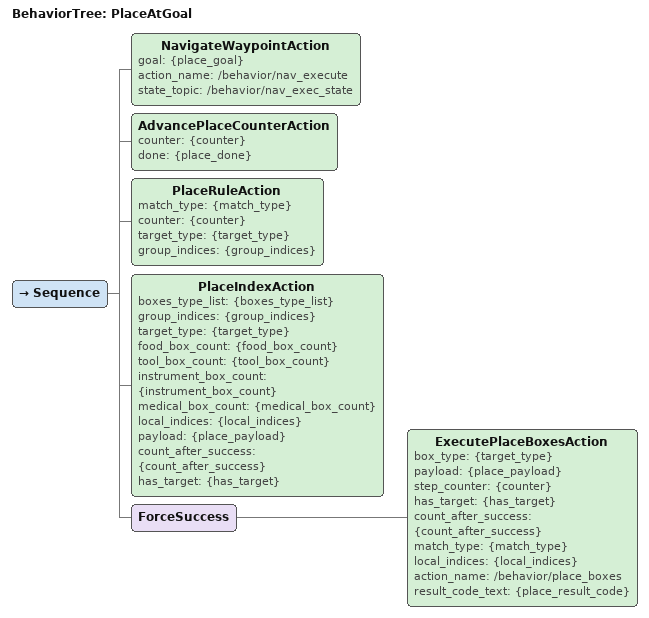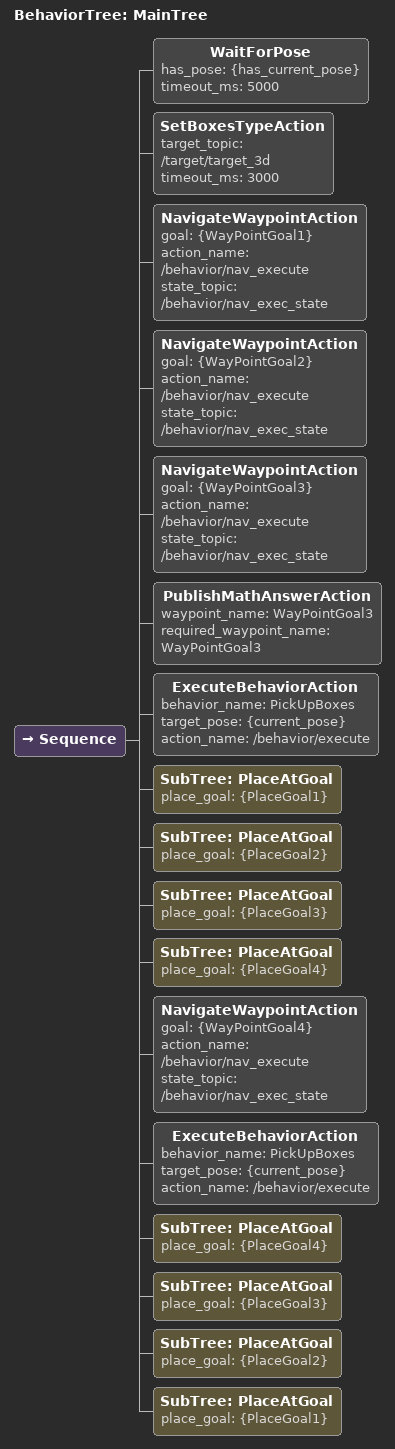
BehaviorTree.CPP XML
<root main_tree_to_execute="MainTree">
  <BehaviorTree ID="PlaceAtGoal">
    <Sequence>
      <NavigateWaypointAction
        goal="{place_goal}"
        action_name="/behavior/nav_execute"
        state_topic="/behavior/nav_exec_state"/>
      <AdvancePlaceCounterAction counter="{counter}" done="{place_done}"/>
      <PlaceRuleAction
        match_type="{match_type}"
        counter="{counter}"
        target_type="{target_type}"
        group_indices="{group_indices}"/>
      <PlaceIndexAction
        boxes_type_list="{boxes_type_list}"
        group_indices="{group_indices}"
        target_type="{target_type}"
        food_box_count="{food_box_count}"
        tool_box_count="{tool_box_count}"
        instrument_box_count="{instrument_box_count}"
        medical_box_count="{medical_box_count}"
        local_indices="{local_indices}"
        payload="{place_payload}"
        count_after_success="{count_after_success}"
        has_target="{has_target}"/>
      <ForceSuccess>
        <ExecutePlaceBoxesAction
          box_type="{target_type}"
          payload="{place_payload}"
          step_counter="{counter}"
          has_target="{has_target}"
          count_after_success="{count_after_success}"
          match_type="{match_type}"
          local_indices="{local_indices}"
          action_name="/behavior/place_boxes"
          result_code_text="{place_result_code}"/>
      </ForceSuccess>
    </Sequence>
  </BehaviorTree>

  <BehaviorTree ID="MainTree">
    <Sequence>
      <WaitForPose has_pose="{has_current_pose}" timeout_ms="5000"/>

      <SetBoxesTypeAction target_topic="/target/target_3d" timeout_ms="3000"/>

      <NavigateWaypointAction
        goal="{WayPointGoal1}"
        action_name="/behavior/nav_execute"
        state_topic="/behavior/nav_exec_state"/>
      <NavigateWaypointAction
        goal="{WayPointGoal2}"
        action_name="/behavior/nav_execute"
        state_topic="/behavior/nav_exec_state"/>
      <NavigateWaypointAction
        goal="{WayPointGoal3}"
        action_name="/behavior/nav_execute"
        state_topic="/behavior/nav_exec_state"/>

      <PublishMathAnswerAction
        waypoint_name="WayPointGoal3"
        required_waypoint_name="WayPointGoal3"/>

      <ExecuteBehaviorAction
        behavior_name="PickUpBoxes"
        target_pose="{current_pose}"
        action_name="/behavior/execute"/>

      <SubTree ID="PlaceAtGoal" place_goal="{PlaceGoal1}"/>
      <SubTree ID="PlaceAtGoal" place_goal="{PlaceGoal2}"/>
      <SubTree ID="PlaceAtGoal" place_goal="{PlaceGoal3}"/>
      <SubTree ID="PlaceAtGoal" place_goal="{PlaceGoal4}"/>

      <NavigateWaypointAction
        goal="{WayPointGoal4}"
        action_name="/behavior/nav_execute"
        state_topic="/behavior/nav_exec_state"/>

      <ExecuteBehaviorAction
        behavior_name="PickUpBoxes"
        target_pose="{current_pose}"
        action_name="/behavior/execute"/>

      <SubTree ID="PlaceAtGoal" place_goal="{PlaceGoal4}"/>
      <SubTree ID="PlaceAtGoal" place_goal="{PlaceGoal3}"/>
      <SubTree ID="PlaceAtGoal" place_goal="{PlaceGoal2}"/>
      <SubTree ID="PlaceAtGoal" place_goal="{PlaceGoal1}"/>
    </Sequence>
  </BehaviorTree>
</root>
